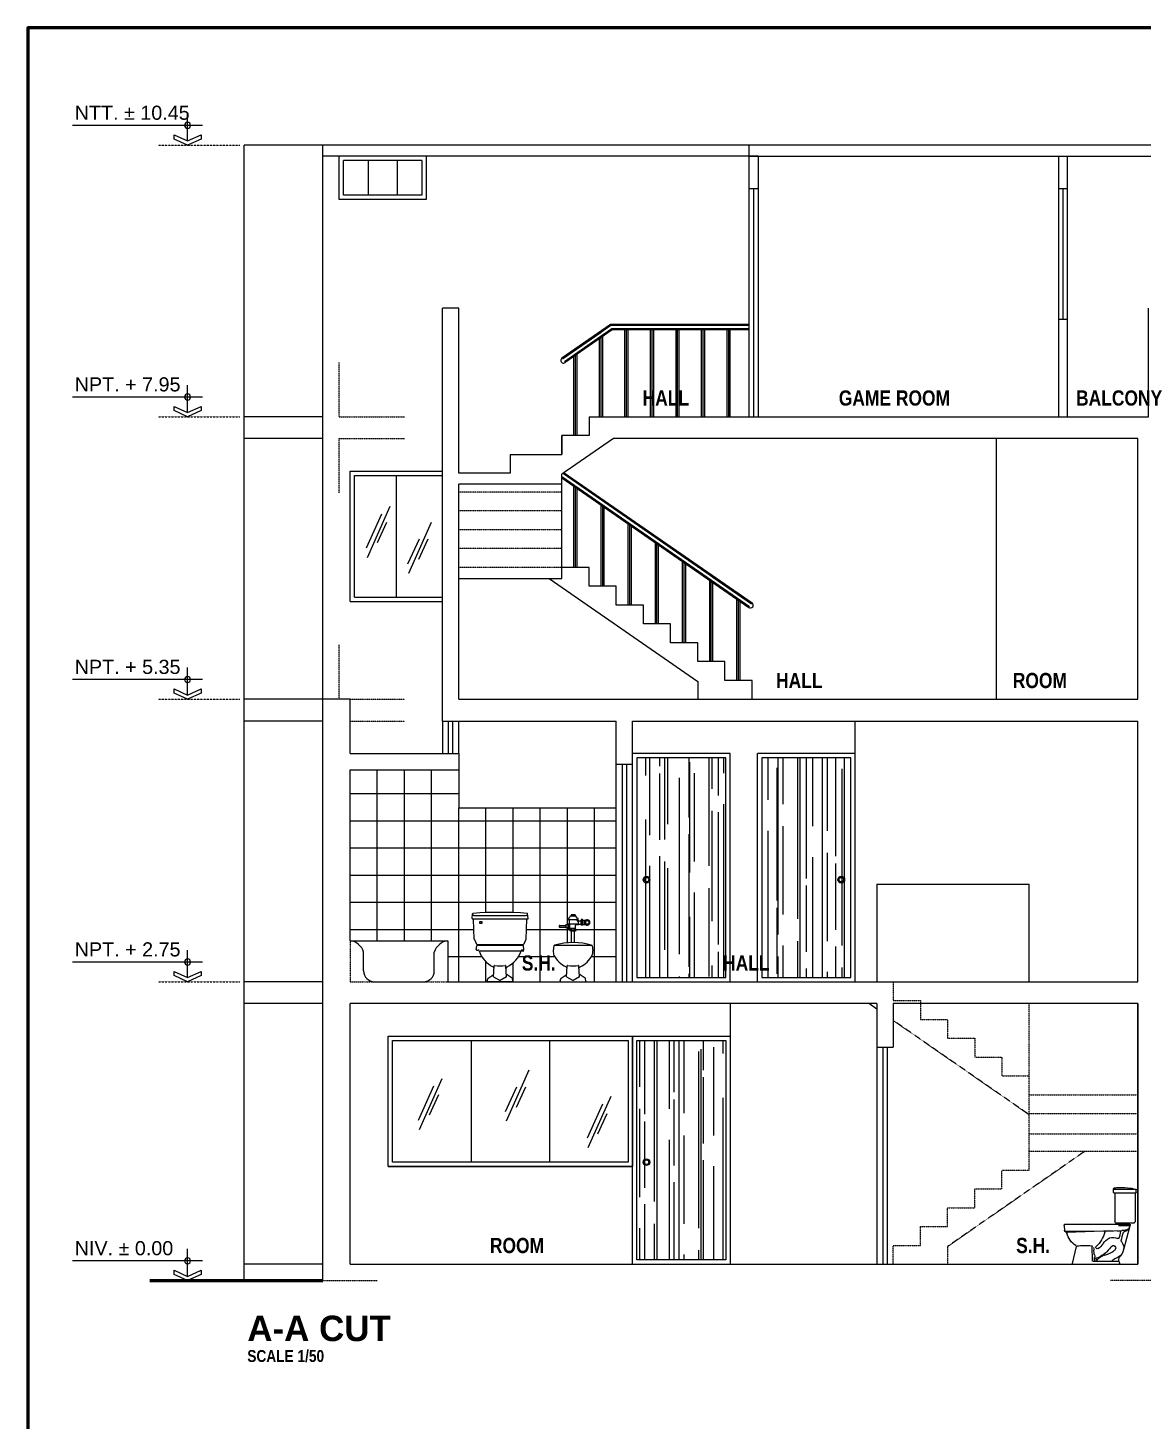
# Model space of a CAD drawing. Header units: millimetres. Extents: x -249630 to 95394, y -188036 to 109963.
# Drawn here: x -100853 to -88020, y 93935 to 109963 of the extents above; entities that cross this region are included whole.
import ezdxf

# ---------------------------------------------------------------- set-up
doc = ezdxf.new("R2010")
doc.units = ezdxf.units.MM
doc.header["$PDMODE"] = 2
doc.linetypes.add('DASHED2', pattern=[9.525, 6.35, -3.175])
for name, color, linetype in [('05', 5, 'Continuous'), ('Layer1', 2, 'Continuous'), ('Layer11', 30, 'Continuous'), ('Layer2', 8, 'Continuous'), ('Layer3', 3, 'Continuous'), ('Layer7', 7, 'Continuous'), ('Layer8', 8, 'Continuous'), ('SOMBRA', 252, 'Continuous'), ('SUBTITULOS', 90, 'Continuous'), ('TEXTOS', 11, 'Continuous'), ('TITULOS', 180, 'Continuous'), ('VEREDA', 1, 'Continuous')]:
    doc.layers.add(name, color=color, linetype=linetype)
doc.layers.add('MUROS', color=6, linetype='Continuous', lineweight=60)
doc.styles.add('ARIAL', font='arial.ttf', dxfattribs={"height": 0.14})
doc.styles.add('COTAS', font='arial.ttf', dxfattribs={"width": 1.1})
doc.styles.add('DESCRIPCION(E)', font='swisscbi.ttf', dxfattribs={"width": 1.1, "oblique": 15, "height": 0.15})
doc.styles.add('SUBTITULOS(E)', font='swisscbi.ttf', dxfattribs={"oblique": 15, "height": 0.2})
doc.styles.add('TITULOS(E)', font='swisscbi.ttf', dxfattribs={"oblique": 15, "height": 0.23})
doc.dimstyles.new('Copy of COTA1-50', dxfattribs={"dimscale": 0.5, "dimtxt": 0.22, "dimasz": 0.12, "dimexe": 0.08, "dimexo": 0.05, "dimgap": 0.076, "dimtad": 2, "dimtih": 1, "dimtoh": 1, "dimzin": 4, "dimdsep": 46, "dimtxsty": 'COTAS', "dimblk": 'ARCHTICK', "dimcen": -0.1, "dimclrd": 141, "dimclre": 141, "dimclrt": 11, "dimadec": 0, "dimazin": 0, "dimtfac": 1, "dimtix": 1, "dimtmove": 1, "dimatfit": 3, "dimfxl": 1, "dimtolj": 1, "dimtzin": 0, "dimarcsym": 0})

# ---------------------------------------------------------------- blocks, each defined once
blk = doc.blocks.new('_ArchTick')
at = {"color": 0, "linetype": 'ByBlock', "const_width": 0.15}
blk.add_lwpolyline([(-0.5, -0.5), (0.5, 0.5)], dxfattribs=at)
blk = doc.blocks.new('*D235')
at = {"layer": '05', "color": 141, "lineweight": -2, "transparency": 16777216}
for p, q in [((-97457, 95739), (-98364, 95739)), ((-98364, 95551), (-98364, 95739)), ((-97457, 95551), (-98364, 95551))]:
    blk.add_line(p, q, dxfattribs=at)
at = {"layer": 'Defpoints', "color": 0, "transparency": 16777216}
for p in [(-98364, 95739), (-97457, 95739), (-97457, 95551)]:
    blk.add_point(p, dxfattribs=at)
at = {"layer": '05', "color": 141, "lineweight": -2, "transparency": 16777216, "xscale": 0.06, "yscale": 0.06, "zscale": 0.06}
for p, rotation in [((-98364, 95739), 90), ((-98364, 95551), 270)]:
    blk.add_blockref('_ArchTick', p, dxfattribs=dict(at, rotation=rotation))
at = {"layer": '05', "color": 11, "transparency": 16777216, "insert": (-98365, 95645), "char_height": 0.11, "attachment_point": 5, "style": 'COTAS'}
blk.add_mtext('\\A1;187.50', dxfattribs=at)
blk = doc.blocks.new('*D236')
at = {"layer": '05', "color": 141, "lineweight": -2, "transparency": 16777216}
for p, q in [((-97457, 98739), (-98364, 98739)), ((-98364, 95739), (-98364, 98739)), ((-97457, 95739), (-98364, 95739))]:
    blk.add_line(p, q, dxfattribs=at)
at = {"layer": 'Defpoints', "color": 0, "transparency": 16777216}
for p in [(-98364, 98739), (-97457, 98739), (-97457, 95739)]:
    blk.add_point(p, dxfattribs=at)
at = {"layer": '05', "color": 141, "lineweight": -2, "transparency": 16777216, "xscale": 0.06, "yscale": 0.06, "zscale": 0.06}
for p, rotation in [((-98364, 98739), 90), ((-98364, 95739), 270)]:
    blk.add_blockref('_ArchTick', p, dxfattribs=dict(at, rotation=rotation))
at = {"layer": '05', "color": 11, "transparency": 16777216, "insert": (-98365, 97239), "char_height": 0.11, "attachment_point": 5, "style": 'COTAS'}
blk.add_mtext('\\A1;3000.00', dxfattribs=at)
blk = doc.blocks.new('*D237')
at = {"layer": '05', "color": 141, "lineweight": -2, "transparency": 16777216}
for p, q in [((-97457, 98989), (-98364, 98989)), ((-98364, 98739), (-98364, 98989)), ((-97457, 98739), (-98364, 98739))]:
    blk.add_line(p, q, dxfattribs=at)
at = {"layer": 'Defpoints', "color": 0, "transparency": 16777216}
for p in [(-98364, 98989), (-97457, 98989), (-97457, 98739)]:
    blk.add_point(p, dxfattribs=at)
at = {"layer": '05', "color": 141, "lineweight": -2, "transparency": 16777216, "xscale": 0.06, "yscale": 0.06, "zscale": 0.06}
for p, rotation in [((-98364, 98989), 90), ((-98364, 98739), 270)]:
    blk.add_blockref('_ArchTick', p, dxfattribs=dict(at, rotation=rotation))
at = {"layer": '05', "color": 11, "transparency": 16777216, "insert": (-98365, 98864), "char_height": 0.11, "attachment_point": 5, "style": 'COTAS'}
blk.add_mtext('\\A1;250.00', dxfattribs=at)
blk = doc.blocks.new('*D238')
at = {"layer": '05', "color": 141, "lineweight": -2, "transparency": 16777216}
for p, q in [((-97457, 101989), (-98364, 101989)), ((-98364, 98989), (-98364, 101989)), ((-97457, 98989), (-98364, 98989))]:
    blk.add_line(p, q, dxfattribs=at)
at = {"layer": 'Defpoints', "color": 0, "transparency": 16777216}
for p in [(-98364, 101989), (-97457, 101989), (-97457, 98989)]:
    blk.add_point(p, dxfattribs=at)
at = {"layer": '05', "color": 141, "lineweight": -2, "transparency": 16777216, "xscale": 0.06, "yscale": 0.06, "zscale": 0.06}
for p, rotation in [((-98364, 101989), 90), ((-98364, 98989), 270)]:
    blk.add_blockref('_ArchTick', p, dxfattribs=dict(at, rotation=rotation))
at = {"layer": '05', "color": 11, "transparency": 16777216, "insert": (-98365, 100489), "char_height": 0.11, "attachment_point": 5, "style": 'COTAS'}
blk.add_mtext('\\A1;3000.00', dxfattribs=at)
blk = doc.blocks.new('*D239')
at = {"layer": '05', "color": 141, "lineweight": -2, "transparency": 16777216}
for p, q in [((-97457, 102239), (-98364, 102239)), ((-98364, 101989), (-98364, 102239)), ((-97457, 101989), (-98364, 101989))]:
    blk.add_line(p, q, dxfattribs=at)
at = {"layer": 'Defpoints', "color": 0, "transparency": 16777216}
for p in [(-98364, 102239), (-97457, 102239), (-97457, 101989)]:
    blk.add_point(p, dxfattribs=at)
at = {"layer": '05', "color": 141, "lineweight": -2, "transparency": 16777216, "xscale": 0.06, "yscale": 0.06, "zscale": 0.06}
for p, rotation in [((-98364, 102239), 90), ((-98364, 101989), 270)]:
    blk.add_blockref('_ArchTick', p, dxfattribs=dict(at, rotation=rotation))
at = {"layer": '05', "color": 11, "transparency": 16777216, "insert": (-98365, 102114), "char_height": 0.11, "attachment_point": 5, "style": 'COTAS'}
blk.add_mtext('\\A1;250.00', dxfattribs=at)
blk = doc.blocks.new('*D240')
at = {"layer": '05', "color": 141, "lineweight": -2, "transparency": 16777216}
for p, q in [((-97457, 105239), (-98364, 105239)), ((-98364, 102239), (-98364, 105239)), ((-97457, 102239), (-98364, 102239))]:
    blk.add_line(p, q, dxfattribs=at)
at = {"layer": 'Defpoints', "color": 0, "transparency": 16777216}
for p in [(-98364, 105239), (-97457, 105239), (-97457, 102239)]:
    blk.add_point(p, dxfattribs=at)
at = {"layer": '05', "color": 141, "lineweight": -2, "transparency": 16777216, "xscale": 0.06, "yscale": 0.06, "zscale": 0.06}
for p, rotation in [((-98364, 105239), 90), ((-98364, 102239), 270)]:
    blk.add_blockref('_ArchTick', p, dxfattribs=dict(at, rotation=rotation))
at = {"layer": '05', "color": 11, "transparency": 16777216, "insert": (-98365, 103739), "char_height": 0.11, "attachment_point": 5, "style": 'COTAS'}
blk.add_mtext('\\A1;3000.00', dxfattribs=at)
blk = doc.blocks.new('*D241')
at = {"layer": '05', "color": 141, "lineweight": -2, "transparency": 16777216}
for p, q in [((-97457, 105489), (-98364, 105489)), ((-98364, 105239), (-98364, 105489)), ((-97457, 105239), (-98364, 105239))]:
    blk.add_line(p, q, dxfattribs=at)
at = {"layer": 'Defpoints', "color": 0, "transparency": 16777216}
for p in [(-98364, 105489), (-97457, 105489), (-97457, 105239)]:
    blk.add_point(p, dxfattribs=at)
at = {"layer": '05', "color": 141, "lineweight": -2, "transparency": 16777216, "xscale": 0.06, "yscale": 0.06, "zscale": 0.06}
for p, rotation in [((-98364, 105489), 90), ((-98364, 105239), 270)]:
    blk.add_blockref('_ArchTick', p, dxfattribs=dict(at, rotation=rotation))
at = {"layer": '05', "color": 11, "transparency": 16777216, "insert": (-98365, 105364), "char_height": 0.11, "attachment_point": 5, "style": 'COTAS'}
blk.add_mtext('\\A1;250.00', dxfattribs=at)
blk = doc.blocks.new('*D242')
at = {"layer": '05', "color": 141, "lineweight": -2, "transparency": 16777216}
for p, q in [((-97457, 108614), (-98364, 108614)), ((-98364, 105489), (-98364, 108614)), ((-97457, 105489), (-98364, 105489))]:
    blk.add_line(p, q, dxfattribs=at)
at = {"layer": 'Defpoints', "color": 0, "transparency": 16777216}
for p in [(-98364, 108614), (-97457, 108614), (-97457, 105489)]:
    blk.add_point(p, dxfattribs=at)
at = {"layer": '05', "color": 141, "lineweight": -2, "transparency": 16777216, "xscale": 0.06, "yscale": 0.06, "zscale": 0.06}
for p, rotation in [((-98364, 108614), 90), ((-98364, 105489), 270)]:
    blk.add_blockref('_ArchTick', p, dxfattribs=dict(at, rotation=rotation))
at = {"layer": '05', "color": 11, "transparency": 16777216, "insert": (-98365, 107051), "char_height": 0.11, "attachment_point": 5, "style": 'COTAS'}
blk.add_mtext('\\A1;3125.00', dxfattribs=at)
blk = doc.blocks.new('A$C4E7472FC')
for p, q in [((0.196, 0.056), (0.196, 0.418)), ((0, 0.26), (1.71, 0.26))]:
    blk.add_line(p, q)
blk.add_lwpolyline([(0.018, 0.081), (0.196, 0), (0.374, 0.081), (0.374, 0.137), (0.196, 0.056), (0.018, 0.137)], close=True)
blk.add_circle((0.196, 0.26), 0.0392)
blk = doc.blocks.new('A$C4525288E')
for p, q in [((0, 0.582), (0.004, 0.626)), ((0.003, 0.579), (0.511, 0.579)), ((0.019, 0.394), (0.011, 0.578)), ((0.02, 0.61), (0.494, 0.61)), ((0.069, 0.556), (0.088, 0.556)), ((0.069, 0.537), (0.069, 0.556)), ((0.088, 0.537), (0.069, 0.537)), ((0.088, 0.556), (0.088, 0.537)), ((0.496, 0.394), (0.504, 0.578)), ((0.514, 0.582), (0.51, 0.626)), ((0.02, 0.388), (0.04, 0.348)), ((0.494, 0.388), (0.474, 0.348)), ((0.037, 0.299), (0.043, 0.33)), ((0.043, 0.292), (0.055, 0.292)), ((0.047, 0.344), (0.467, 0.344)), ((0.05, 0.336), (0.465, 0.336)), ((0.07, 0.286), (0.477, 0.286)), ((0.471, 0.292), (0.459, 0.292)), ((0.477, 0.299), (0.471, 0.33)), ((0.197, 0.046), (0.203, 0.148)), ((0.317, 0.046), (0.311, 0.148)), ((0.139, 0.008), (0.143, 0.028)), ((0.146, 0.033), (0.192, 0.063)), ((0.369, 0), (0.146, 0)), ((0.197, 0.046), (0.257, 0.013)), ((0.317, 0.046), (0.257, 0.013)), ((0.368, 0.033), (0.322, 0.063)), ((0.375, 0.008), (0.371, 0.028))]:
    blk.add_line(p, q)
for centre, radius, start, end in [((0.003, 0.582), 0.003, 174.2894, 270), ((0.008, 0.625), 0.004, 94.4759, 174.2894), ((0.021, 0.627), 0.0168, 183.6833, 273.6926), ((0.257, -2.554), 3.193, 85.5241, 94.4759), ((0.012, 0.578), 0.001, 90, 182.4366), ((0.493, 0.627), 0.0168, 266.3074, 356.3167), ((0.503, 0.578), 0.001, 357.5634, 90), ((0.506, 0.625), 0.004, 5.7106, 85.5241), ((0.511, 0.582), 0.003, 270, 5.7106), ((0.034, 0.395), 0.015, 182.4366, 206.5651), ((0.481, 0.395), 0.015, 333.4349, 357.5634), ((0.043, 0.298), 0.006, 169.6952, 270), ((0.047, 0.352), 0.008, 206.5651, 270), ((0.05, 0.329), 0.007, 90, 169.6952), ((0.053, 0.28), 0.0124, 29.8813, 79.4105), ((0.289, 0.353), 0.235, 196.649, 245.8175), ((0.225, 0.353), 0.235, 294.1825, 343.351), ((0.461, 0.28), 0.0124, 100.5895, 150.1187), ((0.465, 0.329), 0.007, 10.3048, 90), ((0.467, 0.352), 0.008, 270, 333.4349), ((0.471, 0.298), 0.006, 270, 10.3048), ((0.187, 0.125), 0.015, 356.6335, 65.8175), ((0.206, 0.148), 0.003, 78.9143, 176.6335), ((0.257, 0.409), 0.263, 258.9143, 281.0857), ((0.308, 0.148), 0.003, 3.3665, 101.0857), ((0.328, 0.125), 0.015, 114.1825, 183.3665), ((0.146, 0.007), 0.007, 168.1579, 270), ((0.15, 0.027), 0.007, 123.4468, 168.1579), ((0.184, 0.075), 0.015, 303.4468, 356.6335), ((0.331, 0.075), 0.015, 183.3665, 236.5532), ((0.364, 0.027), 0.007, 11.8421, 56.5532), ((0.369, 0.007), 0.007, 270, 11.8421)]:
    blk.add_arc(centre, radius, start, end)
blk = doc.blocks.new('CORTE INODORO')
for p, q in [((-0.01, 0.661), (-0.01, 0.686)), ((0.195, 0.658), (-0.007, 0.658)), ((0.191, 0.693), (-0.003, 0.693)), ((0, 0.657), (0, 0.394)), ((0.188, 0.657), (0.188, 0.394)), ((0.198, 0.661), (0.198, 0.693)), ((0.012, 0.378), (0.176, 0.378)), ((0.045, 0.359), (0.045, 0.362)), ((0.051, 0.341), (0.045, 0.358)), ((0.152, 0.356), (0.048, 0.356)), ((0.051, 0.341), (0.108, 0.132)), ((0.646, 0.37), (0.053, 0.37)), ((0.27, 0.306), (0.124, 0.311)), ((0.207, 0.308), (0.629, 0.294)), ((0.27, 0.306), (0.637, 0.302)), ((0.641, 0.299), (0.636, 0.297)), ((0.653, 0.358), (0.649, 0.309)), ((0.653, 0.358), (0.653, 0.363)), ((0.393, 0.034), (0.397, 0.165)), ((0.576, 0.007), (0.541, 0.164)), ((0.148, 0.023), (0.145, 0.007)), ((0.571, 0), (0.15, 0)), ((0.387, 0.028), (0.154, 0.028)), ((0.35, 0.032), (0.347, 0.043)), ((0.359, 0.044), (0.352, 0.043)), ((0.362, 0.046), (0.363, 0.049))]:
    blk.add_line(p, q)
for centre, radius, start, end in [((-0.003, 0.686), 0.007, 90, 180), ((-0.007, 0.661), 0.003, 180, 270), ((0.003, 0.657), 0.003, 160.5288, 180), ((0.013, 0.72), 0.0268, 269.7289, 303.6696), ((0.043, 0.675), 0.0268, 89.7289, 123.6696), ((0.137, -0.021), 0.729, 89.1326, 97.4084), ((0.09, 0.016), 0.695, 81.7947, 85.235), ((0.185, 0.657), 0.003, 0, 19.4712), ((0.188, 0.693), 0.01, 0, 81.7947), ((0.191, 0.686), 0.007, 0, 90), ((0.195, 0.661), 0.003, 270, 0), ((0.004, 0.394), 0.004, 180, 225), ((-0.014, 0.374), 0.0228, 17.4319, 47.7941), ((0.202, 0.374), 0.0228, 132.2059, 162.5681), ((0.184, 0.394), 0.004, 315, 0), ((0.012, 0.382), 0.004, 192.531, 270), ((0.053, 0.362), 0.008, 90, 180), ((0.048, 0.359), 0.003, 180, 270), ((0.112, 0.364), 0.0653, 200.9957, 260.1085), ((0.089, 0.355), 0.04, 200.9164, 258.139), ((0.137, 0.586), 0.276, 258.139, 267.2219), ((0.101, 0.294), 0.006, 18.2594, 85.8153), ((-0.658, 0.044), 0.805, 12.333, 18.2594), ((0.251, -0.235), 0.551, 98.9487, 101.9832), ((0.577, 0.366), 0.445, 188.0011, 196.2243), ((0.176, 0.382), 0.004, 270, 347.469), ((0.27, 0.296), 0.0101, 6.1926, 80.2467), ((0.563, 0.373), 0.293, 195.0205, 225.5724), ((0.457, 0.324), 0.175, 300.3686, 347.842), ((0.641, 0.284), 0.014, 112.8337, 167.842), ((0.637, 0.314), 0.012, 269.3937, 354.8978), ((0.637, 0.31), 0.012, 292.8337, 354.8978), ((0.646, 0.363), 0.007, 0, 90), ((0.211, 0.144), 0.107, 141.7703, 172.7556), ((0.234, 0.16), 0.129, 180.8365, 221.331), ((0.122, 0.214), 0.006, 321.7703, 12.333), ((0.156, 0.243), 0.006, 193.7552, 299.357), ((0.204, 0.142), 0.106, 72.1357, 115.1999), ((0.211, 0.144), 0.107, 119.2057, 119.357), ((0.228, 0.151), 0.049, 171.2032, 188.7968), ((0.202, 0.15), 0.0239, 104.7988, 157.573), ((0.209, 0.15), 0.0293, 191.0702, 250.56), ((0.202, 0.158), 0.0162, 37.9525, 112.5604), ((1.854, 1.541), 2.138, 219.9507, 221.7941), ((0.155, 0.095), 0.17, 34.2002, 60.9581), ((0.44, 0.294), 0.179, 215.7263, 237.3045), ((0.348, 0.155), 0.0118, 245.2324, 307.5506), ((0.319, 0.176), 0.0475, 319.6277, 333.5797), ((0.352, 0.156), 0.0096, 355.9098, 54.4925), ((0.073, 0.151), 0.308, 348.06, 356.2516), ((0.563, 0.127), 0.183, 171.2833, 178.8824), ((0.402, 0.166), 0.00522, 94.8447, 186.6116), ((0.464, -0.785), 0.958, 85.7423, 93.7109), ((0.549, 0.166), 0.008, 120.3686, 192.6002), ((0.404, 0.471), 0.475, 234.6901, 245.3239), ((0.068, 0.031), 0.0824, 1.7182, 32.6789), ((0.15, 0.006), 0.006, 168.0239, 270), ((0.129, 0.033), 0.0206, 335.0469, 1.3444), ((0.154, 0.022), 0.006, 90, 168.0239), ((-0.031, -0.261), 0.447, 54.5445, 58.9921), ((0.203, 0.034), 0.00632, 277.9574, 65.3619), ((0.275, 0.169), 0.081, 234.5445, 257.1644), ((0.414, 0.532), 0.47, 250.4077, 255.3868), ((0.444, 0.307), 0.265, 226.0844, 251.2042), ((0.274, -0.015), 0.0951, 45.2368, 76.654), ((0.325, 0.037), 0.0229, 15.8181, 44.4562), ((0.351, 0.049), 0.006, 204.1149, 279.4623), ((0.356, 0.034), 0.006, 195.8181, 270), ((0.357, 0.05), 0.006, 350.5377, 71.2042), ((0.359, 0.047), 0.00331, 270.6859, 336.6943), ((0.366, 0.034), 0.006, 270, 355.293), ((0.11, 0.055), 0.263, 355.293, 1.6486), ((1.148, 0.045), 0.776, 176.8488, 178.6822), ((0.387, 0.034), 0.006, 270, 358.2511), ((0.571, 0.006), 0.006, 270, 12.6002)]:
    blk.add_arc(centre, radius, start, end)

msp = doc.modelspace()

# ---------------------------------------------------------------- hatches: boundary and pattern name
at = {"layer": 'Layer2'}
h = msp.add_hatch(dxfattribs=at)
h.set_pattern_fill('AR-RROOF', color=256, scale=10, angle=90, style=0)
h.set_pattern_definition([(90, (-316755.17, -136737.4), (-254, 558.8), [3810, -508, 1270, -254]), (90, (-316882.17, -136399.6), (-337.82, -254), [762, -83.82, 1524, -190.5]), (90, (-316971.07, -136610.41), (-170.18, 1320.8), [2032, -355.6, 1016, -254])])
h.paths.add_polyline_path([(-92819.961, 101563.803), (-93844.961, 101563.803), (-93844.961, 99038.803), (-92819.961, 99038.803)])
h.paths.add_polyline_path([(-92407.461, 99038.803), (-91382.461, 99038.803), (-91382.461, 101563.803), (-92407.461, 101563.803)])
h = msp.add_hatch(dxfattribs=at)
h.set_pattern_fill('AR-RROOF', color=256, scale=10, angle=90, style=0)
h.set_pattern_definition([(90, (-301386, -136737.4), (-254, 558.8), [3810, -508, 1270, -254]), (90, (-301513, -136399.6), (-337.82, -254), [762, -83.82, 1524, -190.5]), (90, (-301601.9, -136610.41), (-170.18, 1320.8), [2032, -355.6, 1016, -254])])
h.paths.add_polyline_path([(-93844.961, 98313.803), (-93844.961, 95788.803), (-92819.961, 95788.803), (-92819.961, 98313.803)])

# ---------------------------------------------------------------- linework, layer by layer
at = {"layer": '05'}
for p, q in [((-96082.461, 101988.803), (-96082.461, 106738.803)), ((-95894.961, 104838.803), (-95894.961, 106738.803)), ((-88082.461, 102238.803), (-88082.461, 105238.803)), ((-95894.961, 102238.803), (-95894.961, 104713.803)), ((-97457.461, 95551.303), (-97457.461, 102238.803)), ((-97144.961, 101613.803), (-97144.961, 102238.803)), ((-94082.461, 101488.803), (-94082.461, 101988.803)), ((-93894.961, 101488.803), (-93894.961, 101988.803)), ((-88082.461, 98988.803), (-88082.461, 101988.803)), ((-97144.961, 99461.57), (-97144.961, 101426.303)), ((-96989.133, 99113.803), (-96989.133, 99329.39)), ((-96175.863, 99113.803), (-96175.863, 99329.39)), ((-96864.133, 98988.803), (-96300.863, 98988.803)), ((-97144.961, 95738.803), (-97144.961, 98738.803)), ((-91082.461, 98738.803), (-97144.961, 98738.803)), ((-91082.461, 98738.803), (-91082.461, 98238.803)), ((-88082.461, 98738.803), (-90894.961, 98738.803)), ((-90894.961, 98738.803), (-90894.961, 98238.803)), ((-88082.461, 95738.803), (-88082.461, 98738.803))]:
    msp.add_line(p, q, dxfattribs=at)
for points in [[(-95894.961, 106738.803), (-96082.461, 106738.803)], [(-94394.961, 105488.803), (-87957.461, 105488.803), (-87957.461, 106738.803)], [(-94394.961, 105488.803), (-94394.961, 105272.137), (-94707.461, 105272.137), (-94707.461, 105055.47)], [(-95301.211, 105055.47), (-94707.461, 105055.47), (-94707.461, 105272.137)], [(-88082.461, 105238.803), (-94113.963, 105238.803), (-94707.461, 104827.311)], [(-95301.211, 105055.47), (-95301.211, 104838.803)], [(-95301.211, 104838.803), (-95894.961, 104838.803)], [(-95301.211, 104838.803), (-95301.211, 104838.803)], [(-95301.211, 104838.803), (-95301.211, 104838.803)], [(-94707.461, 104713.803), (-94707.461, 104827.311)], [(-94707.461, 104713.803), (-95894.961, 104713.803)], [(-97144.961, 102238.803), (-97457.461, 102238.803)], [(-95894.961, 102238.803), (-88082.461, 102238.803)], [(-92519.961, 102238.803), (-92519.961, 102238.803)], [(-96082.461, 101988.803), (-94082.461, 101988.803)], [(-93894.961, 101988.803), (-88082.461, 101988.803)], [(-97144.961, 101613.803), (-95894.961, 101613.803)], [(-96082.461, 101613.803), (-95894.961, 101613.803)], [(-95894.961, 101613.803), (-95894.961, 101426.303)], [(-93894.961, 101488.803), (-94082.461, 101488.803)], [(-97144.961, 101426.303), (-95894.961, 101426.303)], [(-96020.035, 99461.57), (-96020.035, 98988.803)], [(-96020.035, 98988.803), (-88082.461, 98988.803)], [(-88082.461, 98738.803), (-88082.461, 95738.803)], [(-91082.461, 98238.803), (-90894.961, 98238.803)], [(-97144.961, 95738.803), (-88082.461, 95738.803)]]:
    msp.add_lwpolyline(points, dxfattribs=at)
for centre, radius, start, end in [((-97165.832, 99279.021), 183.738, 15.9103615, 83.4774342), ((-95999.163, 99279.021), 183.738, 96.5225658, 164.0896385), ((-96864.133, 99113.803), 125, 180, 270), ((-96300.863, 99113.803), 125, 270, 0)]:
    msp.add_arc(centre, radius, start, end, dxfattribs=at)
at = {"layer": 'Layer1'}
for p, q in [((-88994.961, 108488.803), (-88994.961, 108113.803)), ((-88894.961, 108488.803), (-88894.961, 108113.803)), ((-88994.961, 108113.803), (-88894.961, 108113.803)), ((-88994.961, 106613.803), (-88894.961, 106613.803)), ((-88994.961, 106613.803), (-88994.961, 105488.803)), ((-88894.961, 106613.803), (-88894.961, 105488.803)), ((-94856.247, 103630.47), (-93144.961, 102443.978)), ((-93144.961, 102443.978), (-93144.961, 102238.803)), ((-94082.461, 98988.803), (-94082.461, 101488.803)), ((-93894.961, 98988.803), (-93894.961, 101488.803)), ((-92769.961, 98988.803), (-92769.961, 101613.803)), ((-92457.461, 98988.803), (-92457.461, 101613.803))]:
    msp.add_line(p, q, dxfattribs=at)
for points in [[(-88994.961, 108488.803), (-87769.961, 108488.803), (-87769.961, 108613.803), (-92557.461, 108613.803)], [(-92557.461, 108613.803), (-92557.461, 108113.803)], [(-92449.065, 108488.803), (-92557.461, 108488.803)], [(-92557.461, 108488.803), (-88994.961, 108488.803)], [(-92449.065, 108488.803), (-92449.065, 108113.803)], [(-92557.461, 108113.803), (-92449.065, 108113.803)], [(-92519.961, 102238.803), (-92519.961, 102455.47), (-92832.461, 102455.47), (-92832.461, 102672.137), (-93144.961, 102672.137), (-93144.961, 102888.803), (-93457.461, 102888.803), (-93457.461, 103105.47), (-93769.961, 103105.47), (-93769.961, 103322.137), (-94082.461, 103322.137), (-94082.461, 103538.803), (-94394.961, 103538.803), (-94394.961, 103755.47), (-94707.461, 103755.47)], [(-96082.461, 101988.803), (-96082.461, 101613.803)], [(-95894.961, 101613.803), (-95894.961, 101988.803)], [(-91332.461, 101613.803), (-91332.461, 101988.803)], [(-92769.961, 101613.803), (-93894.961, 101613.803)], [(-91332.461, 98988.803), (-91332.461, 101613.803), (-92457.461, 101613.803)], [(-91082.461, 98238.803), (-91082.461, 95738.803)]]:
    msp.add_lwpolyline(points, dxfattribs=at)
at = {"layer": 'Layer11'}
for p, q in [((-94681.145, 104845.557), (-92519.961, 103347.137)), ((-94707.461, 104787.75), (-92555.572, 103295.774)), ((-94638.399, 99709.094), (-94638.399, 99714.094)), ((-94526.524, 99702.219), (-94631.524, 99702.219)), ((-94631.524, 99702.219), (-94631.524, 99702.219)), ((-94615.274, 99737.219), (-94615.274, 99737.219)), ((-94550.274, 99744.719), (-94607.774, 99744.719)), ((-94602.118, 99757.738), (-94602.118, 99746.7)), ((-94561.704, 99759.719), (-94596.345, 99759.719)), ((-94590.571, 99757.738), (-94590.571, 99746.7)), ((-94567.477, 99757.738), (-94567.477, 99746.7)), ((-94555.93, 99757.738), (-94555.93, 99746.7)), ((-94542.774, 99737.219), (-94542.774, 99737.219)), ((-94524.649, 99697.219), (-94524.649, 99702.479)), ((-94519.649, 99709.094), (-94519.649, 99714.094)), ((-94471.185, 99704.695), (-94484.363, 99704.695)), ((-94449.649, 99645.969), (-94449.649, 99698.469)), ((-94737.149, 99638.384), (-94739.649, 99635.884)), ((-94739.649, 99635.884), (-94739.649, 99618.554)), ((-94737.149, 99616.054), (-94739.649, 99618.554)), ((-94737.149, 99638.384), (-94665.899, 99635.969)), ((-94737.149, 99638.384), (-94737.149, 99616.054)), ((-94737.149, 99616.054), (-94665.899, 99618.469)), ((-94665.899, 99635.969), (-94665.899, 99618.469)), ((-94657.774, 99645.969), (-94660.899, 99642.844)), ((-94660.899, 99611.594), (-94660.899, 99642.844)), ((-94657.774, 99608.469), (-94660.899, 99611.594)), ((-94635.899, 99645.969), (-94657.774, 99645.969)), ((-94657.774, 99608.469), (-94657.774, 99645.969)), ((-94635.899, 99608.469), (-94657.774, 99608.469)), ((-94635.899, 99604.486), (-94635.899, 99649.952)), ((-94633.299, 99657.53), (-94623.5, 99657.53)), ((-94633.299, 99642.374), (-94623.5, 99642.374)), ((-94633.299, 99612.063), (-94623.5, 99612.063)), ((-94633.299, 99596.908), (-94623.5, 99596.908)), ((-94620.899, 99650.969), (-94617.149, 99650.969)), ((-94620.899, 99604.486), (-94620.899, 99649.952)), ((-94620.899, 99603.469), (-94617.149, 99603.469)), ((-94619.649, 99659.719), (-94619.649, 99690.344)), ((-94519.808, 99652.219), (-94617.149, 99652.219)), ((-94617.149, 99602.219), (-94617.149, 99652.219)), ((-94551.524, 99602.219), (-94617.149, 99602.219)), ((-94615.109, 99579.064), (-94615.109, 99590.373)), ((-94551.961, 99593.469), (-94606.088, 99593.469)), ((-94551.961, 99575.969), (-94606.088, 99575.969)), ((-94605.899, 99593.469), (-94605.899, 99602.219)), ((-94602.774, 99570.969), (-94602.774, 99575.969)), ((-94555.274, 99570.969), (-94602.774, 99570.969)), ((-94597.067, 99579.064), (-94597.067, 99590.373)), ((-94596.524, 99440.281), (-94596.524, 99570.969)), ((-94561.524, 99440.272), (-94561.524, 99570.969)), ((-94560.982, 99579.064), (-94560.982, 99590.373)), ((-94555.274, 99570.969), (-94555.274, 99575.969)), ((-94552.149, 99593.469), (-94552.149, 99602.219)), ((-94551.524, 99602.219), (-94551.524, 99640.969)), ((-94545.274, 99647.219), (-94515.899, 99647.219)), ((-94542.94, 99579.064), (-94542.94, 99590.373)), ((-94515.899, 99697.219), (-94537.149, 99697.219)), ((-94522.149, 99697.219), (-94522.149, 99682.876)), ((-94515.899, 99647.219), (-94515.899, 99697.219)), ((-94515.899, 99691.594), (-94487.149, 99691.594)), ((-94515.899, 99652.844), (-94487.149, 99652.844)), ((-94487.149, 99647.862), (-94487.149, 99696.576)), ((-94471.185, 99688.457), (-94484.363, 99688.457)), ((-94471.185, 99655.981), (-94484.363, 99655.981)), ((-94471.185, 99639.743), (-94484.363, 99639.743)), ((-94468.399, 99647.219), (-94468.399, 99697.219)), ((-94468.399, 99697.219), (-94449.649, 99697.219)), ((-94468.399, 99647.219), (-94449.649, 99647.219)), ((-94441.935, 99693.469), (-94428.793, 99693.469)), ((-94441.935, 99650.969), (-94428.793, 99650.969)), ((-94416.524, 99696.756), (-94437.774, 99684.487)), ((-94437.774, 99684.487), (-94437.774, 99659.95)), ((-94437.774, 99659.95), (-94416.524, 99647.681)), ((-94395.274, 99684.487), (-94416.524, 99696.756)), ((-94416.524, 99647.681), (-94395.274, 99659.95)), ((-94395.274, 99659.95), (-94395.274, 99684.487)), ((-94799.817, 99402.197), (-94806.524, 99346.303)), ((-94792.371, 99408.803), (-94365.678, 99408.803)), ((-94358.232, 99402.197), (-94351.524, 99346.303)), ((-94717.897, 99029.537), (-94660.607, 99067.38)), ((-94654.319, 99046.303), (-94646.808, 99173.988)), ((-94503.73, 99046.303), (-94511.241, 99173.988)), ((-94440.152, 99029.537), (-94497.442, 99067.38)), ((-94726.813, 98999.349), (-94721.638, 99024.031)), ((-94718.25, 98988.803), (-94439.799, 98988.803)), ((-94654.319, 99046.303), (-94579.024, 99005.453)), ((-94503.73, 99046.303), (-94579.024, 99005.453)), ((-94431.236, 98999.349), (-94436.411, 99024.031))]:
    msp.add_line(p, q, dxfattribs=at)
for points in [[(-94569.961, 103755.47), (-94569.961, 104692.417)], [(-94532.461, 103755.47), (-94532.461, 104666.417)], [(-94257.461, 103538.803), (-94257.461, 104475.75)], [(-94219.961, 103538.803), (-94219.961, 104449.75)], [(-93944.961, 103322.137), (-93944.961, 104259.084)], [(-93907.461, 103322.137), (-93907.461, 104233.084)], [(-93632.461, 103105.47), (-93632.461, 104042.417)], [(-93594.961, 103105.47), (-93594.961, 104016.417)], [(-93319.961, 102888.803), (-93319.961, 103825.75)], [(-93282.461, 102888.803), (-93282.461, 103799.75)], [(-93007.461, 102672.137), (-93007.461, 103609.084)], [(-92969.961, 102672.137), (-92969.961, 103583.084)], [(-92694.961, 102455.47), (-92694.961, 103392.417)], [(-92657.461, 102455.47), (-92657.461, 103366.417)]]:
    msp.add_lwpolyline(points, dxfattribs=at)
for radius in [24.537, 21.25]:
    msp.add_circle((-94416.524, 99672.219), radius, dxfattribs=at)
for centre, radius, start, end in [((-92537.766, 103321.455), 31.25, 235.2651405, 55.2651405), ((-94631.524, 99714.094), 6.875, 90, 180), ((-94631.524, 99709.094), 6.875, 180, 270), ((-94631.524, 99737.219), 16.25, 270, 0), ((-94631.524, 99690.344), 11.875, 0, 90), ((-94607.774, 99737.219), 7.5, 90, 180), ((-94596.345, 99750.316), 9.403, 52.1211205, 127.8788795), ((-94596.345, 99754.122), 9.403, 232.1211205, 307.8788795), ((-94579.024, 99725.078), 34.641, 70.5287794, 109.4712206), ((-94579.024, 99779.36), 34.641, 250.5287794, 289.4712206), ((-94561.704, 99750.316), 9.403, 52.1211205, 127.8788795), ((-94561.704, 99754.122), 9.403, 232.1211205, 307.8788795), ((-94550.274, 99737.219), 7.5, 0, 90), ((-94526.524, 99737.219), 16.25, 180, 270), ((-94526.524, 99714.094), 6.875, 0, 90), ((-94526.524, 99709.094), 6.875, 270, 0), ((-94473.926, 99696.576), 13.223, 142.1211205, 217.8788795), ((-94481.623, 99696.576), 13.223, 322.1211205, 37.8788795), ((-94441.565, 99728.655), 31.25, 255.0066579, 284.9933421), ((-94440.446, 99704.217), 10.851, 211.9883447, 262.1133952), ((-94416.524, 99672.219), 31.25, 237.1401196, 122.8598804), ((-94658.657, 99629.944), 9.42, 103.7682959, 140.2424705), ((-94658.657, 99624.494), 9.42, 219.7575295, 256.2317041), ((-94623.558, 99649.952), 12.342, 142.1211205, 217.8788795), ((-94590.433, 99627.219), 45.466, 160.5287794, 199.4712206), ((-94623.558, 99604.486), 12.342, 142.1211205, 217.8788795), ((-94633.241, 99649.952), 12.342, 322.1211205, 37.8788795), ((-94666.366, 99627.219), 45.466, 340.5287794, 19.4712206), ((-94633.241, 99604.486), 12.342, 322.1211205, 37.8788795), ((-94607.149, 99659.719), 12.5, 180, 216.8698976), ((-94606.088, 99578.776), 14.692, 52.1211205, 127.8788795), ((-94606.088, 99590.661), 14.692, 232.1211205, 307.8788795), ((-94579.024, 99539.342), 54.127, 70.5287794, 109.4712206), ((-94579.024, 99630.095), 54.127, 250.5287794, 289.4712206), ((-94551.961, 99578.776), 14.692, 52.1211205, 127.8788795), ((-94551.961, 99590.661), 14.692, 232.1211205, 307.8788795), ((-94545.274, 99640.969), 6.25, 90, 180), ((-94518.624, 99701.578), 19.032, 193.2418416, 275.1117406), ((-94569.024, 99672.219), 53.125, 331.9275131, 11.2931524), ((-94438.436, 99672.219), 48.714, 160.5287794, 199.4712206), ((-94473.926, 99647.862), 13.223, 142.1211205, 217.8788795), ((-94517.113, 99672.219), 48.714, 340.5287794, 19.4712206), ((-94481.623, 99647.862), 13.223, 322.1211205, 37.8788795), ((-94416.524, 99672.219), 33.125, 140.0955335, 219.9044665), ((-94440.446, 99640.221), 10.851, 97.8866048, 148.0116553), ((-94441.565, 99615.783), 31.25, 75.0066579, 104.9933421), ((-94792.371, 99401.303), 7.5, 90, 173.1572266), ((-94579.215, 98707.586), 732.899, 72.6921641, 106.9082226), ((-94365.678, 99401.303), 7.5, 6.8427734, 90), ((-94703.5, 99333.94), 103.763, 173.1572266, 202.9864973), ((-94539.293, 99430.438), 293.657, 207.8135451, 245.817524), ((-94618.756, 99430.438), 293.657, 294.182476, 332.1864549), ((-94454.549, 99333.94), 103.763, 337.0135027, 6.8427734), ((-94670.941, 99083.025), 18.75, 303.4467748, 356.6335393), ((-94667.269, 99145.446), 18.75, 356.6335393, 65.817524), ((-94643.064, 99173.768), 3.75, 78.9142933, 176.6335393), ((-94579.024, 99500.613), 329.309, 258.9142933, 281.8332476), ((-94514.985, 99173.768), 3.75, 3.3664607, 101.0857067), ((-94490.78, 99145.446), 18.75, 114.182476, 183.3664607), ((-94487.108, 99083.025), 18.75, 183.3664607, 236.5532252), ((-94718.25, 98997.553), 8.75, 168.1579239, 270), ((-94713.074, 99022.236), 8.75, 123.4467748, 168.1579239), ((-94444.975, 99022.236), 8.75, 11.8420761, 56.5532252), ((-94439.799, 98997.553), 8.75, 270, 11.8420761)]:
    msp.add_arc(centre, radius, start, end, dxfattribs=at)
at = {"layer": 'Layer2'}
for p, q in [((-94689.655, 104836.247), (-92527.083, 103336.864)), ((-94707.461, 104802.961), (-92548.45, 103306.047))]:
    msp.add_line(p, q, dxfattribs=at)
at = {"layer": 'Layer2', "linetype": 'DASHED2', "ltscale": 0.025}
msp.add_line((-89332.461, 97460.645), (-90894.961, 98543.978), dxfattribs=at)
at = {"layer": 'Layer2'}
for points in [[(-92503.263, 108113.803), (-92503.263, 105488.803)], [(-88944.961, 108113.803), (-88944.961, 106613.803)], [(-92557.461, 106538.803), (-94144.657, 106538.803), (-94700.339, 106153.531)], [(-94257.905, 106460.285), (-94700.339, 106153.531)], [(-92557.461, 106501.303), (-94132.929, 106501.303), (-94678.972, 106122.713)], [(-94217.303, 106442.803), (-94678.972, 106122.713)], [(-93963.711, 105488.803), (-93963.711, 106488.803)], [(-93669.961, 105488.803), (-93669.961, 106488.803)], [(-93376.211, 105488.803), (-93376.211, 106488.803)], [(-93082.461, 105488.803), (-93082.461, 106488.803)], [(-92788.711, 105488.803), (-92788.711, 106488.803)], [(-94257.461, 105488.803), (-94257.461, 106399.75)], [(-94551.211, 105272.137), (-94551.211, 106196.084)], [(-94551.211, 103755.47), (-94551.211, 104679.417)], [(-96782.191, 104369.788), (-96960.086, 103976.92)], [(-96687.887, 104455.81), (-96950.205, 103868.141)], [(-94238.711, 103538.803), (-94238.711, 104462.75)], [(-96726.013, 104271.571), (-96833.687, 104037.721)], [(-96210.708, 104274.319), (-96473.026, 103686.649)], [(-93926.211, 103322.137), (-93926.211, 104246.084)], [(-96351.827, 104080.726), (-96482.907, 103795.429)], [(-96248.835, 104080.726), (-96356.508, 103846.876)], [(-93613.711, 103105.47), (-93613.711, 104029.417)], [(-93301.211, 102888.803), (-93301.211, 103812.75)], [(-93010.118, 103626.137), (-92548.45, 103306.047)], [(-92988.711, 102672.137), (-92988.711, 103596.084)], [(-92969.517, 103643.618), (-92527.083, 103336.864)], [(-92676.211, 102455.47), (-92676.211, 103379.417)], [(-95087.412, 97972.32), (-95349.73, 97384.65)], [(-96183.546, 97788.081), (-96361.441, 97395.213)], [(-96089.242, 97874.103), (-96351.56, 97286.434)], [(-95228.53, 97778.727), (-95359.611, 97493.43)], [(-95125.538, 97778.727), (-95233.212, 97544.877)], [(-96127.368, 97689.864), (-96235.042, 97456.014)], [(-94146.441, 97668.315), (-94408.759, 97080.646)], [(-94240.745, 97582.293), (-94418.64, 97189.425)], [(-94189.249, 97470.045), (-94296.922, 97236.195)]]:
    msp.add_lwpolyline(points, dxfattribs=at)
at = {"layer": 'Layer2', "linetype": 'DASHED2', "ltscale": 0.025}
for points in [[(-90894.961, 98988.803), (-90894.961, 98772.137), (-90582.461, 98772.137), (-90582.461, 98555.47), (-90269.961, 98555.47), (-90269.961, 98338.803), (-89957.461, 98338.803), (-89957.461, 98122.137), (-89644.961, 98122.137), (-89644.961, 97905.47), (-89332.461, 97905.47)], [(-90894.961, 95738.803), (-90894.961, 95955.47), (-90582.461, 95955.47), (-90582.461, 96172.137), (-90269.961, 96172.137), (-90269.961, 96388.803), (-89957.461, 96388.803), (-89957.461, 96605.47), (-89644.961, 96605.47), (-89644.961, 96822.137), (-89332.461, 96822.137), (-89332.461, 97038.803), (-89332.461, 97238.803), (-89332.461, 98738.803), (-89332.461, 98738.803), (-89332.461, 98738.803), (-89332.461, 98738.803), (-89332.461, 98738.803), (-89332.461, 98738.803), (-89332.461, 98738.803), (-89332.461, 98738.803), (-89332.461, 98738.803)], [(-89332.461, 97688.803), (-88082.461, 97688.803)], [(-89332.461, 97472.137), (-88082.461, 97472.137)], [(-89332.461, 97238.803), (-88082.461, 97238.803)], [(-88690.886, 97038.803), (-90269.961, 95943.978)], [(-89332.461, 97038.803), (-88082.461, 97038.803)], [(-90269.961, 95943.978), (-90269.961, 95738.803)]]:
    msp.add_lwpolyline(points, dxfattribs=at)
at = {"layer": 'Layer3'}
for p, q in [((-89707.461, 102238.803), (-89707.461, 105238.803)), ((-94707.461, 103630.47), (-94707.461, 104713.803)), ((-95894.961, 103630.47), (-94707.461, 103630.47))]:
    msp.add_line(p, q, dxfattribs=at)
for points in [[(-91082.461, 100113.803), (-89332.461, 100113.803)], [(-91082.461, 100113.803), (-91082.461, 98988.803)], [(-89332.461, 98988.803), (-89332.461, 100113.803)], [(-92769.961, 98738.803), (-92769.961, 95738.803)], [(-91082.461, 98673.978), (-91175.959, 98738.803)]]:
    msp.add_lwpolyline(points, dxfattribs=at)
at = {"layer": 'Layer8', "color": 8, "linetype": 'DASHED2', "ltscale": 0.02}
for p, q in [((-99349.762, 108613.803), (-98414.3, 108613.803)), ((-99349.762, 108613.803), (-98414.3, 108613.803)), ((-99349.762, 105488.803), (-98414.3, 105488.803)), ((-99349.762, 105488.803), (-98414.3, 105488.803)), ((-99349.762, 102238.803), (-98414.3, 102238.803)), ((-99349.762, 102238.803), (-98414.3, 102238.803)), ((-99349.762, 98988.803), (-98414.3, 98988.803)), ((-99349.762, 98988.803), (-98414.3, 98988.803)), ((-99349.762, 95551.303), (-98414.3, 95551.303)), ((-99349.762, 95551.303), (-98414.3, 95551.303))]:
    msp.add_line(p, q, dxfattribs=at)
at = {"layer": 'Layer8', "linetype": 'DASHED2', "ltscale": 0.025}
for points in [[(-97269.961, 105488.803), (-97269.961, 106113.803)], [(-97269.961, 105488.803), (-96519.961, 105488.803)], [(-97269.961, 105238.803), (-96519.961, 105238.803)], [(-97269.961, 104613.803), (-97269.961, 105238.803)], [(-97269.961, 102238.803), (-97269.961, 102863.803)], [(-97269.961, 102238.803), (-97269.961, 102863.803)], [(-97144.961, 102238.803), (-96519.961, 102238.803)], [(-97144.961, 102238.803), (-96519.961, 102238.803)], [(-97144.961, 101988.803), (-96519.961, 101988.803)], [(-97144.961, 99461.57), (-97144.961, 98988.803), (-96020.035, 98988.803)], [(-97457.461, 95551.303), (-96832.461, 95551.303)], [(-87769.961, 95551.303), (-88394.961, 95551.303)]]:
    msp.add_lwpolyline(points, dxfattribs=at)
at = {"layer": 'MUROS'}
msp.add_lwpolyline([(-100852.68, 72463.418), (-44521.546, 72463.418), (-44521.546, 109963.418), (-100852.68, 109963.418)], close=True, dxfattribs=at)
msp.add_lwpolyline([(-99449.885, 95551.303), (-97457.461, 95551.303)], dxfattribs=at)
at = {"layer": 'SOMBRA', "color": 126}
for p, q in [((-96832.274, 99461.57), (-96832.274, 101426.303)), ((-96519.774, 99461.57), (-96519.774, 101426.303)), ((-96207.274, 99461.57), (-96207.274, 101426.303)), ((-97144.961, 101153.753), (-95894.961, 101153.753)), ((-95894.774, 98988.803), (-95894.774, 100988.803)), ((-95582.274, 99784.203), (-95582.274, 100988.803)), ((-95269.774, 99784.771), (-95269.774, 100988.803)), ((-94957.274, 98988.803), (-94957.274, 100988.803)), ((-94644.774, 99645.969), (-94644.774, 100988.803)), ((-94332.274, 98988.803), (-94332.274, 100988.803)), ((-97144.961, 100841.253), (-94082.461, 100841.253)), ((-97144.961, 100528.753), (-94082.461, 100528.753)), ((-97144.961, 100216.253), (-94082.461, 100216.253)), ((-97144.961, 99903.753), (-94082.461, 99903.753)), ((-97144.961, 99591.253), (-95721.733, 99591.253)), ((-95115.806, 99591.253), (-94594.351, 99591.253)), ((-94563.698, 99591.253), (-94082.461, 99591.253)), ((-96020.035, 99278.753), (-95630.487, 99278.753)), ((-95582.274, 98988.803), (-95582.274, 99218.472)), ((-95207.053, 99278.753), (-94790.741, 99278.753)), ((-94367.307, 99278.753), (-94082.461, 99278.753)), ((-95269.774, 98988.803), (-95269.774, 99205.457))]:
    msp.add_line(p, q, dxfattribs=at)
at = {"layer": 'SOMBRA'}
for p, q in [((-94644.774, 99437.547), (-94644.774, 99608.469)), ((-95582.274, 99408.803), (-95582.274, 99418.803)), ((-95269.774, 99408.803), (-95269.774, 99418.803))]:
    msp.add_line(p, q, dxfattribs=at)
at = {"layer": 'SOMBRA', "color": 126}
for points in [[(-95894.961, 101426.303), (-95894.961, 100988.803)], [(-95894.961, 100988.803), (-94082.461, 100988.803)]]:
    msp.add_lwpolyline(points, dxfattribs=at)
at = {"layer": 'VEREDA'}
for p, q in [((-97457.461, 102473.53), (-97457.461, 108488.803)), ((-97457.461, 102238.803), (-97457.461, 108488.803)), ((-96319.961, 108438.803), (-96319.961, 108038.803)), ((-96269.961, 108488.803), (-96269.961, 107988.803)), ((-97144.961, 103363.803), (-97144.961, 104863.803)), ((-97094.961, 103413.803), (-97094.961, 104813.803)), ((-97144.961, 99461.57), (-96020.035, 99461.57)), ((-96707.461, 96863.803), (-96707.461, 98363.803)), ((-96657.461, 98313.803), (-93944.961, 98313.803)), ((-96657.461, 96913.803), (-96657.461, 98313.803)), ((-93944.961, 98313.803), (-93944.961, 96913.803)), ((-93894.961, 95738.803), (-93894.961, 98363.803)), ((-93894.961, 95738.803), (-93894.961, 98363.803)), ((-93894.961, 98363.803), (-92769.961, 98363.803)), ((-93944.961, 96913.803), (-96657.461, 96913.803))]:
    msp.add_line(p, q, dxfattribs=at)
at = {"layer": 'VEREDA', "linetype": 'DASHED2', "ltscale": 0.025}
msp.add_line((-91082.461, 98673.978), (-91175.959, 98738.803), dxfattribs=at)
at = {"layer": 'VEREDA'}
for points in [[(-92557.461, 108613.803), (-97457.461, 108613.803)], [(-97457.461, 108488.803), (-97457.461, 108613.803)], [(-92557.461, 108488.803), (-97457.461, 108488.803)], [(-96269.961, 108488.803), (-97269.961, 108488.803)], [(-97269.961, 107988.803), (-97269.961, 108488.803)], [(-97219.961, 108038.803), (-97219.961, 108438.803)], [(-96319.961, 108438.803), (-97219.961, 108438.803)], [(-96936.628, 108438.803), (-96936.628, 108038.803)], [(-96603.294, 108438.803), (-96603.294, 108038.803)], [(-96319.961, 108038.803), (-97219.961, 108038.803)], [(-92557.461, 108113.803), (-92557.461, 105488.803)], [(-92449.065, 108113.803), (-92449.065, 105488.803)], [(-88994.961, 108113.803), (-88994.961, 106613.803)], [(-88894.961, 108113.803), (-88894.961, 106613.803)], [(-96269.961, 107988.803), (-97269.961, 107988.803)], [(-92557.461, 106551.303), (-94148.567, 106551.303), (-94707.461, 106163.803)], [(-92557.461, 106488.803), (-94129.019, 106488.803), (-94671.85, 106112.441)], [(-93982.461, 105488.803), (-93982.461, 106488.803)], [(-93944.961, 105488.803), (-93944.961, 106488.803)], [(-93688.711, 105488.803), (-93688.711, 106488.803)], [(-93651.211, 105488.803), (-93651.211, 106488.803)], [(-93394.961, 105488.803), (-93394.961, 106488.803)], [(-93357.461, 105488.803), (-93357.461, 106488.803)], [(-93101.211, 105488.803), (-93101.211, 106488.803)], [(-93063.711, 105488.803), (-93063.711, 106488.803)], [(-92807.461, 105488.803), (-92807.461, 106488.803)], [(-92769.961, 105488.803), (-92769.961, 106488.803)], [(-94276.211, 105488.803), (-94276.211, 106386.75)], [(-94238.711, 105488.803), (-94238.711, 106412.75)], [(-94569.961, 105272.137), (-94569.961, 106183.084)], [(-94532.461, 105272.137), (-94532.461, 106209.084)], [(-97144.961, 104863.803), (-96082.461, 104863.803)], [(-97094.961, 104813.803), (-96082.461, 104813.803)], [(-96613.711, 104813.803), (-96613.711, 103413.803)], [(-97094.961, 103413.803), (-96082.461, 103413.803)], [(-97144.961, 103363.803), (-96082.461, 103363.803)], [(-96013.711, 101613.803), (-96013.711, 101988.803)], [(-95963.711, 101613.803), (-95963.711, 101988.803)], [(-94013.711, 101488.803), (-94013.711, 98988.803)], [(-93963.711, 101488.803), (-93963.711, 98988.803)], [(-96707.461, 98363.803), (-93894.961, 98363.803)], [(-95753.294, 98313.803), (-95753.294, 96913.803)], [(-94849.128, 98313.803), (-94849.128, 96913.803)], [(-91013.711, 98238.803), (-91013.711, 95738.803)], [(-90963.711, 98238.803), (-90963.711, 95738.803)], [(-96707.461, 96863.803), (-93894.961, 96863.803)]]:
    msp.add_lwpolyline(points, dxfattribs=at)
at = {"layer": 'VEREDA', "linetype": 'DASHED2', "ltscale": 0.025}
for points in [[(-94707.461, 104622.137), (-95894.961, 104622.137)], [(-94707.461, 104405.47), (-95894.961, 104405.47)], [(-94707.461, 104188.803), (-95894.961, 104188.803)], [(-94707.461, 103972.137), (-95894.961, 103972.137)], [(-94707.461, 103755.47), (-95894.961, 103755.47)]]:
    msp.add_lwpolyline(points, dxfattribs=at)
at = {"layer": 'VEREDA'}
for points in [[(-92819.961, 101563.803), (-93844.961, 101563.803), (-93844.961, 99038.803), (-92819.961, 99038.803)], [(-91382.461, 101563.803), (-92407.461, 101563.803), (-92407.461, 99038.803), (-91382.461, 99038.803)], [(-96707.461, 98363.803), (-93894.961, 98363.803), (-93894.961, 96863.803), (-96707.461, 96863.803)], [(-92819.961, 95788.803), (-93844.961, 95788.803), (-93844.961, 98313.803), (-92819.961, 98313.803)]]:
    msp.add_lwpolyline(points, close=True, dxfattribs=at)
for centre, radius in [((-93733.954, 100163.803), 38.456), ((-93733.954, 100163.803), 25.956), ((-91493.468, 100163.803), 38.456), ((-91493.468, 100163.803), 25.956), ((-93733.954, 96913.803), 38.456), ((-93733.954, 96913.803), 25.956)]:
    msp.add_circle(centre, radius, dxfattribs=at)
msp.add_arc((-94689.655, 106138.122), 31.25, 124.7348595, 304.7348595, dxfattribs=at)

# ---------------------------------------------------------------- block references
at = {"layer": 'Layer11', "yscale": 1250, "zscale": 1250}
for name, p, xscale in [('A$C4525288E', (-95740.232, 98988.803), 1250), ('CORTE INODORO', (-88111.924, 95738.803), -1250)]:
    msp.add_blockref(name, p, dxfattribs=dict(at, xscale=xscale))
at = {"layer": 'Layer7', "xscale": -875.0000000000568, "yscale": 874.9999999999147, "zscale": 875}
for p in [(-98843.505, 108613.803), (-98843.505, 105488.803), (-98843.505, 102238.803), (-98843.505, 98988.803), (-98843.505, 95551.303)]:
    msp.add_blockref('A$C4E7472FC', p, dxfattribs=at)

# ---------------------------------------------------------------- texts
at = {"layer": 'Layer7', "style": 'ARIAL'}
for s, p in [('NTT. %%P 10.45', (-100313.717, 108905.814)), ('NPT. + 7.95', (-100313.717, 105780.814)), ('NPT. + 5.35', (-100313.717, 102530.814)), ('NPT. + 2.75', (-100313.717, 99280.814)), ('NIV. %%P 0.00', (-100313.717, 95843.314))]:
    msp.add_text(s, height=162.5, dxfattribs=at).set_placement(p)
at = {"layer": 'SUBTITULOS', "linetype": 'ByBlock', "style": 'SUBTITULOS(E)'}
for s, p in [('HALL', (-93779.094, 105617.828)), ('GAME ROOM', (-91522.091, 105617.828)), ('BALCONY', (-88791.812, 105617.828)), ('HALL', (-92243.63, 102367.828)), ('ROOM', (-89519.854, 102367.828)), ('S.H.', (-95169.081, 99117.828)), ('HALL', (-92853.147, 99117.828)), ('ROOM ', (-95536.407, 95867.828)), ('S.H.', (-89481.051, 95867.828))]:
    msp.add_text(s, height=175, dxfattribs=at).set_placement(p)
at = {"layer": 'TEXTOS', "linetype": 'ByBlock', "style": 'DESCRIPCION(E)'}
msp.add_text('SCALE 1/50', height=137.5, dxfattribs=at).set_placement((-98327.739, 94615.277))
at = {"layer": 'TITULOS', "linetype": 'ByBlock', "style": 'TITULOS(E)', "width": 1.2}
msp.add_text('A-A CUT', height=292.5, dxfattribs=at).set_placement((-98327.739, 94855.571))

# ---------------------------------------------------------------- dimensions: what is measured, and where the dimension line sits
at = {"layer": '05'}
for base, p1, p2, picture, middle in [((-98364.3, 108613.803), (-97457.461, 105488.803), (-97457.461, 108613.803), '*D242', (-98364.636, 107051.303)), ((-98364.3, 105488.803), (-97457.461, 105238.803), (-97457.461, 105488.803), '*D241', (-98364.59, 105363.803)), ((-98364.3, 105238.803), (-97457.461, 102238.803), (-97457.461, 105238.803), '*D240', (-98364.636, 103738.803)), ((-98364.3, 102238.803), (-97457.461, 101988.803), (-97457.461, 102238.803), '*D239', (-98364.59, 102113.803)), ((-98364.3, 101988.803), (-97457.461, 98988.803), (-97457.461, 101988.803), '*D238', (-98364.636, 100488.803)), ((-98364.3, 98988.803), (-97457.461, 98738.803), (-97457.461, 98988.803), '*D237', (-98364.59, 98863.803)), ((-98364.3, 98738.803), (-97457.461, 95738.803), (-97457.461, 98738.803), '*D236', (-98364.636, 97238.803)), ((-98364.3, 95738.803), (-97457.461, 95551.303), (-97457.461, 95738.803), '*D235', (-98364.583, 95645.053))]:
    dim = msp.add_linear_dim(base=base, p1=p1, p2=p2, angle=90, dimstyle='Copy of COTA1-50', dxfattribs=at)
    dim.commit()
    dim.dimension.update_dxf_attribs({"geometry": picture, "text_midpoint": middle})

doc.saveas('drawing.dxf')
